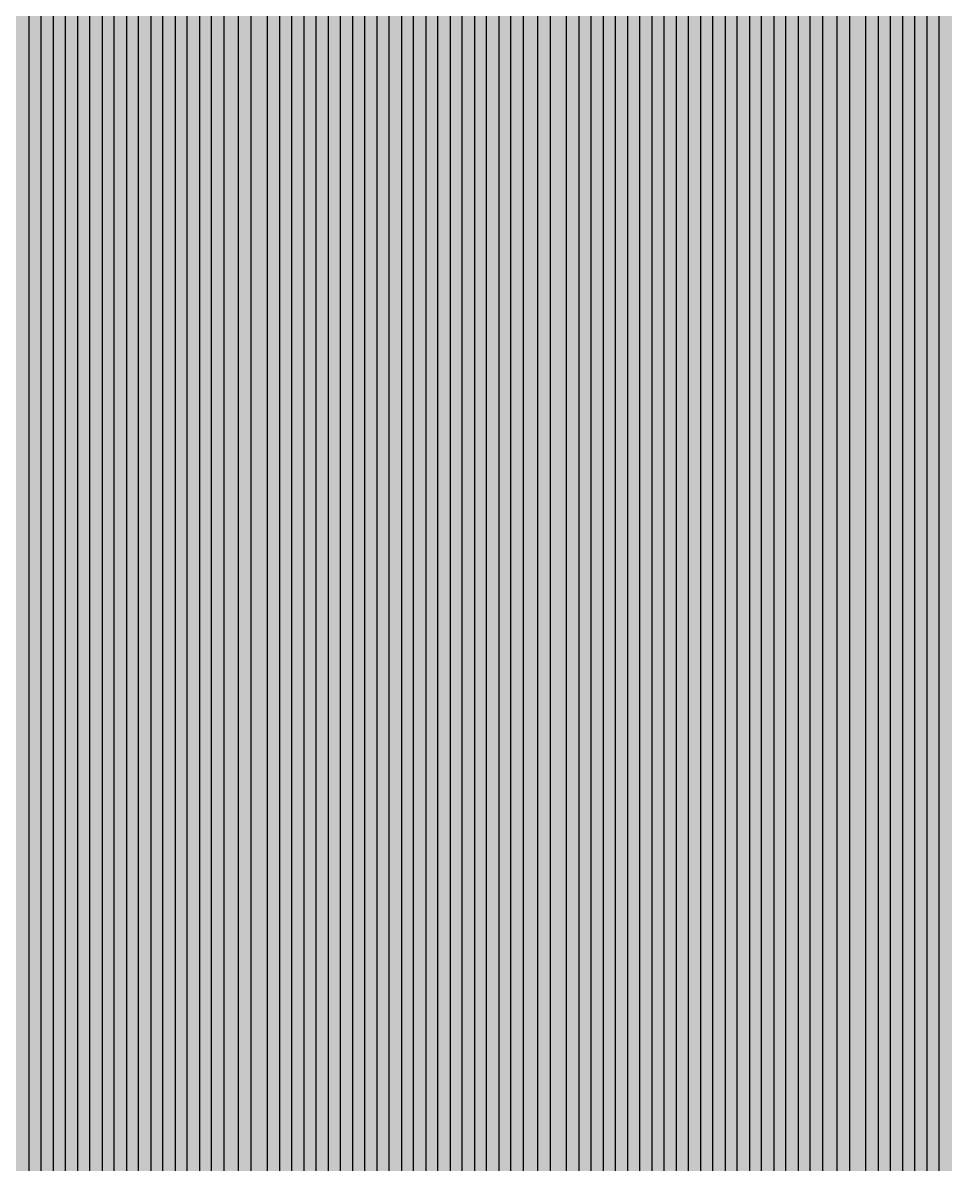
# Model space of a CAD drawing. Header units: metres. Extents: x -7220 to 10980, y -29667 to 1833.
# Drawn here: x 2414.5 to 2679.5, y -15228.3 to -14900.2 of the extents above; entities that cross this region are included whole.
import ezdxf

# ---------------------------------------------------------------- set-up
doc = ezdxf.new("R2010")
doc.units = ezdxf.units.M
doc.layers.add('Metal1', color=4, linetype='CONTINUOUS')
doc.layers.add('Polyimide', color=7, linetype='CONTINUOUS')

msp = doc.modelspace()

# ---------------------------------------------------------------- hatches: boundary and pattern name
at = {"layer": 'Polyimide'}
msp.add_hatch(color=7, dxfattribs=at).paths.add_polyline_path([(4099.45, -13861.55), (4142.64, -14152.77), (4214.18, -14438.35), (4313.36, -14715.55), (4439.24, -14981.69), (4590.59, -15234.21), (4765.97, -15470.68), (4963.68, -15688.82), (5181.82, -15886.53), (5418.29, -16061.91), (5670.81, -16213.26), (5936.95, -16339.14), (6214.15, -16438.32), (6499.73, -16509.85), (6790.95, -16553.05), (7085, -16567.5), (9980.38, -16567.5), (10058.79, -16571.35), (10136.45, -16582.87), (10212.6, -16601.95), (10286.52, -16628.4), (10357.49, -16661.96), (10424.83, -16702.32), (10487.89, -16749.09), (10546.06, -16801.81), (10598.78, -16859.98), (10645.55, -16923.04), (10685.91, -16990.38), (10719.48, -17061.35), (10745.93, -17135.27), (10765, -17211.43), (10776.52, -17289.08), (10780.38, -17367.5), (10780.38, -21957.3), (10741.61, -22012.91), (10705.97, -22070.59), (10673.58, -22130.14), (10644.53, -22191.39), (10618.92, -22254.16), (10596.82, -22318.25), (10578.3, -22383.46), (10563.41, -22449.6), (10552.21, -22516.46), (10544.72, -22583.84), (10540.97, -22651.53), (10540.97, -22719.32), (10544.72, -22787.01), (10552.21, -22854.38), (10563.41, -22921.24), (10578.3, -22987.38), (10596.82, -23052.6), (10618.92, -23116.68), (10644.53, -23179.45), (10673.58, -23240.71), (10705.97, -23300.26), (10741.61, -23357.93), (10780.38, -23413.54), (10780.38, -28667.5), (10776.52, -28745.91), (10765, -28823.57), (10745.93, -28899.73), (10719.48, -28973.65), (10685.91, -29044.62), (10645.55, -29111.96), (10598.78, -29175.01), (10546.06, -29233.19), (10487.89, -29285.91), (10424.83, -29332.68), (10357.49, -29373.04), (10286.52, -29406.6), (10212.6, -29433.05), (10136.45, -29452.13), (10058.79, -29463.65), (9980.38, -29467.5), (-6219.63, -29467.5), (-6298.04, -29463.65), (-6375.7, -29452.13), (-6451.85, -29433.05), (-6525.77, -29406.6), (-6596.74, -29373.04), (-6664.08, -29332.68), (-6727.14, -29285.91), (-6785.31, -29233.19), (-6838.03, -29175.01), (-6884.8, -29111.96), (-6925.16, -29044.62), (-6958.73, -28973.65), (-6985.18, -28899.73), (-7004.25, -28823.57), (-7015.77, -28745.91), (-7019.63, -28667.5), (-7019.63, -23426.32), (-6979.36, -23370.07), (-6942.33, -23311.63), (-6908.66, -23251.2), (-6878.45, -23188.96), (-6851.81, -23125.12), (-6828.81, -23059.88), (-6809.53, -22993.44), (-6794.04, -22926.02), (-6782.37, -22857.83), (-6774.57, -22789.09), (-6770.67, -22720.02), (-6770.67, -22650.84), (-6774.57, -22581.77), (-6782.37, -22513.03), (-6794.04, -22444.84), (-6809.53, -22377.42), (-6828.81, -22310.98), (-6851.81, -22245.74), (-6878.45, -22181.89), (-6908.66, -22119.66), (-6942.33, -22059.22), (-6979.36, -22000.79), (-7019.63, -21944.54), (-7019.63, -17367.5), (-7015.77, -17289.08), (-7004.25, -17211.43), (-6985.18, -17135.27), (-6958.73, -17061.35), (-6925.16, -16990.38), (-6884.8, -16923.04), (-6838.03, -16859.98), (-6785.31, -16801.81), (-6727.14, -16749.09), (-6664.08, -16702.32), (-6596.74, -16661.96), (-6525.77, -16628.4), (-6451.85, -16601.95), (-6375.7, -16582.87), (-6298.04, -16571.35), (-6219.63, -16567.5), (-3314, -16567.5), (-3019.95, -16553.05), (-2728.73, -16509.85), (-2443.15, -16438.32), (-2165.95, -16339.14), (-1899.81, -16213.26), (-1647.29, -16061.91), (-1410.82, -15886.53), (-1192.68, -15688.82), (-994.97, -15470.68), (-819.59, -15234.21), (-668.24, -14981.69), (-542.36, -14715.55), (-443.18, -14438.35), (-371.64, -14152.77), (-328.45, -13861.55), (-314, -13567.5), (-314, -13373.48), (-317.45, -13328.11), (-327.72, -13283.78), (-344.58, -13241.52), (-367.63, -13202.3), (-396.35, -13167.01), (-430.08, -13136.47), (-468.03, -13111.38), (-509.35, -13092.32), (-509.35, -13092.32), (-578.18, -13061.27), (-642.2, -13021.24), (-700.26, -12972.96), (-751.3, -12917.31), (-794.39, -12855.3), (-828.74, -12788.06), (-853.73, -12716.8), (-868.91, -12642.84), (-874, -12567.5), (-868.91, -12492.16), (-853.73, -12418.19), (-828.74, -12346.94), (-794.39, -12279.7), (-751.3, -12217.69), (-700.26, -12162.04), (-642.2, -12113.76), (-578.18, -12073.73), (-509.35, -12042.68), (-509.35, -12042.68), (-468.03, -12023.62), (-430.08, -11998.53), (-396.35, -11967.99), (-367.63, -11932.7), (-344.58, -11893.47), (-327.72, -11851.21), (-317.45, -11806.89), (-314, -11761.52), (-314, -11074.31), (-317.45, -11028.94), (-327.72, -10984.62), (-344.58, -10942.36), (-367.63, -10903.13), (-396.35, -10867.84), (-430.08, -10837.3), (-468.03, -10812.21), (-509.35, -10793.16), (-509.35, -10793.16), (-578.18, -10762.1), (-642.2, -10722.07), (-700.26, -10673.8), (-751.3, -10618.15), (-794.39, -10556.13), (-828.74, -10488.89), (-853.73, -10417.64), (-868.91, -10343.67), (-874, -10268.33), (-868.91, -10192.99), (-853.73, -10119.03), (-828.74, -10047.77), (-794.39, -9980.53), (-751.3, -9918.52), (-700.26, -9862.87), (-642.2, -9814.59), (-578.18, -9774.56), (-509.35, -9743.51), (-509.35, -9743.51), (-468.03, -9724.45), (-430.08, -9699.36), (-396.35, -9668.82), (-367.63, -9633.53), (-344.58, -9594.31), (-327.72, -9552.05), (-317.45, -9507.72), (-314, -9462.35), (-314, -8775.14), (-317.45, -8729.78), (-327.72, -8685.45), (-344.58, -8643.19), (-367.63, -8603.96), (-396.35, -8568.68), (-430.08, -8538.14), (-468.03, -8513.05), (-509.35, -8493.99), (-509.35, -8493.99), (-578.18, -8462.94), (-642.2, -8422.91), (-700.26, -8374.63), (-751.3, -8318.98), (-794.39, -8256.97), (-828.74, -8189.73), (-853.73, -8118.47), (-868.91, -8044.5), (-874, -7969.17), (-868.91, -7893.83), (-853.73, -7819.86), (-828.74, -7748.61), (-794.39, -7681.36), (-751.3, -7619.35), (-700.26, -7563.7), (-642.2, -7515.42), (-578.18, -7475.4), (-509.35, -7444.34), (-509.35, -7444.34), (-468.03, -7425.28), (-430.08, -7400.2), (-396.35, -7369.66), (-367.63, -7334.37), (-344.58, -7295.14), (-327.72, -7252.88), (-317.45, -7208.56), (-314, -7163.19), (-314, -6475.98), (-317.45, -6430.61), (-327.72, -6386.29), (-344.58, -6344.02), (-367.63, -6304.8), (-396.35, -6269.51), (-430.08, -6238.97), (-468.03, -6213.88), (-509.35, -6194.82), (-509.35, -6194.82), (-578.18, -6163.77), (-642.2, -6123.74), (-700.26, -6075.46), (-751.3, -6019.81), (-794.39, -5957.8), (-828.74, -5890.56), (-853.73, -5819.31), (-868.91, -5745.34), (-874, -5670), (-868.91, -5594.66), (-853.73, -5520.69), (-828.74, -5449.44), (-794.39, -5382.2), (-751.3, -5320.19), (-700.26, -5264.54), (-642.2, -5216.26), (-578.18, -5176.23), (-509.35, -5145.18), (-509.35, -5145.18), (-468.03, -5126.12), (-430.08, -5101.03), (-396.35, -5070.49), (-367.63, -5035.2), (-344.58, -4995.98), (-327.72, -4953.71), (-317.45, -4909.39), (-314, -4864.02), (-314, 380), (-314, 1532.5), (-269, 1532.5), (-268.78, 1525.63), (-268.1, 1518.79), (-266.98, 1512.02), (-265.42, 1505.32), (-263.43, 1498.75), (-261.01, 1492.32), (-258.17, 1486.06), (-254.93, 1480), (-251.3, 1474.17), (-247.3, 1468.58), (-242.94, 1463.27), (-238.25, 1458.25), (-233.23, 1453.56), (-227.92, 1449.2), (-222.33, 1445.2), (-216.5, 1441.57), (-210.44, 1438.33), (-204.18, 1435.49), (-197.75, 1433.07), (-191.18, 1431.08), (-184.48, 1429.52), (-177.71, 1428.4), (-170.87, 1427.72), (-164, 1427.5), (-157.13, 1427.72), (-150.29, 1428.4), (-143.52, 1429.52), (-136.82, 1431.08), (-130.25, 1433.07), (-123.82, 1435.49), (-117.56, 1438.33), (-111.5, 1441.57), (-105.67, 1445.2), (-100.08, 1449.2), (-94.77, 1453.56), (-89.75, 1458.25), (-85.06, 1463.27), (-80.7, 1468.58), (-76.7, 1474.17), (-73.07, 1480), (-69.83, 1486.06), (-66.99, 1492.32), (-64.57, 1498.75), (-62.58, 1505.32), (-61.02, 1512.02), (-59.9, 1518.79), (-59.22, 1525.63), (-59, 1532.5), (1786, 1532.5), (3835, 1532.5), (3835.21, 1539.04), (3835.86, 1545.55), (3836.92, 1552.01), (3838.41, 1558.38), (3840.31, 1564.64), (3842.61, 1570.77), (3845.31, 1576.73), (3848.4, 1582.5), (3851.85, 1588.06), (3855.66, 1593.38), (3859.82, 1598.43), (3864.29, 1603.21), (3869.07, 1607.68), (3874.12, 1611.84), (3879.44, 1615.65), (3885, 1619.1), (3890.77, 1622.19), (3896.73, 1624.89), (3902.86, 1627.19), (3909.12, 1629.09), (3915.49, 1630.58), (3921.95, 1631.64), (3928.46, 1632.29), (3935, 1632.5), (3941.54, 1632.29), (3948.05, 1631.64), (3954.51, 1630.58), (3960.88, 1629.09), (3967.14, 1627.19), (3973.27, 1624.89), (3979.23, 1622.19), (3985, 1619.1), (3990.56, 1615.65), (3995.88, 1611.84), (4000.93, 1607.68), (4005.71, 1603.21), (4010.18, 1598.43), (4014.34, 1593.38), (4018.15, 1588.06), (4021.6, 1582.5), (4024.69, 1576.73), (4027.39, 1570.77), (4029.69, 1564.64), (4031.59, 1558.38), (4033.08, 1552.01), (4034.14, 1545.55), (4034.79, 1539.04), (4035, 1532.5), (4085, 1532.5), (4085, 380), (4085, 330), (4085, -4864.02), (4088.45, -4909.39), (4098.72, -4953.71), (4115.58, -4995.98), (4138.63, -5035.2), (4167.35, -5070.49), (4201.08, -5101.03), (4239.03, -5126.12), (4280.35, -5145.18), (4280.35, -5145.18), (4349.18, -5176.23), (4413.2, -5216.26), (4471.26, -5264.54), (4522.3, -5320.19), (4565.39, -5382.2), (4599.74, -5449.44), (4624.73, -5520.69), (4639.91, -5594.66), (4645, -5670), (4639.91, -5745.34), (4624.73, -5819.31), (4599.74, -5890.56), (4565.39, -5957.8), (4522.3, -6019.81), (4471.26, -6075.46), (4413.2, -6123.74), (4349.18, -6163.77), (4280.35, -6194.82), (4239.03, -6213.88), (4201.08, -6238.97), (4167.35, -6269.51), (4138.63, -6304.8), (4115.58, -6344.02), (4098.72, -6386.29), (4088.45, -6430.61), (4085, -6475.98), (4085, -13567.5), (4099.45, -13861.55)])

# ---------------------------------------------------------------- linework, layer by layer
at = {"layer": 'Metal1'}
for points in [[(2416.25, -14889.99), (2416.25, -14912.85), (2416.25, -14935.71), (2416.25, -14958.56), (2416.25, -14981.42), (2416.25, -15004.28), (2416.25, -15027.13), (2416.25, -15049.99), (2416.25, -15072.85), (2416.25, -15095.7), (2416.25, -15118.56), (2416.25, -15141.42), (2416.25, -15164.27), (2416.25, -15187.13), (2416.25, -15209.99), (2416.25, -15232.85)], [(2419.75, -15232.85), (2419.75, -15209.99), (2419.75, -15187.13), (2419.75, -15164.27), (2419.75, -15141.42), (2419.75, -15118.56), (2419.75, -15095.7), (2419.75, -15072.85), (2419.75, -15049.99), (2419.75, -15027.13), (2419.75, -15004.28), (2419.75, -14981.42), (2419.75, -14958.56), (2419.75, -14935.71), (2419.75, -14912.85), (2419.75, -14889.99)], [(2423.25, -14889.99), (2423.25, -14912.85), (2423.25, -14935.71), (2423.25, -14958.56), (2423.25, -14981.42), (2423.25, -15004.28), (2423.25, -15027.13), (2423.25, -15049.99), (2423.25, -15072.85), (2423.25, -15095.7), (2423.25, -15118.56), (2423.25, -15141.42), (2423.25, -15164.27), (2423.25, -15187.13), (2423.25, -15209.99), (2423.25, -15232.85)], [(2426.75, -15232.85), (2426.75, -15209.99), (2426.75, -15187.13), (2426.75, -15164.27), (2426.75, -15141.42), (2426.75, -15118.56), (2426.75, -15095.7), (2426.75, -15072.85), (2426.75, -15049.99), (2426.75, -15027.13), (2426.75, -15004.28), (2426.75, -14981.42), (2426.75, -14958.56), (2426.75, -14935.71), (2426.75, -14912.85), (2426.75, -14889.99)], [(2430.25, -14889.99), (2430.25, -14912.85), (2430.25, -14935.71), (2430.25, -14958.56), (2430.25, -14981.42), (2430.25, -15004.28), (2430.25, -15027.13), (2430.25, -15049.99), (2430.25, -15072.85), (2430.25, -15095.7), (2430.25, -15118.56), (2430.25, -15141.42), (2430.25, -15164.27), (2430.25, -15187.13), (2430.25, -15209.99), (2430.25, -15232.85)], [(2433.75, -15232.85), (2433.75, -15209.99), (2433.75, -15187.13), (2433.75, -15164.27), (2433.75, -15141.42), (2433.75, -15118.56), (2433.75, -15095.7), (2433.75, -15072.85), (2433.75, -15049.99), (2433.75, -15027.13), (2433.75, -15004.28), (2433.75, -14981.42), (2433.75, -14958.56), (2433.75, -14935.71), (2433.75, -14912.85), (2433.75, -14889.99)], [(2437.25, -14889.99), (2437.25, -14912.85), (2437.25, -14935.71), (2437.25, -14958.56), (2437.25, -14981.42), (2437.25, -15004.28), (2437.25, -15027.13), (2437.25, -15049.99), (2437.25, -15072.85), (2437.25, -15095.7), (2437.25, -15118.56), (2437.25, -15141.42), (2437.25, -15164.27), (2437.25, -15187.13), (2437.25, -15209.99), (2437.25, -15232.85)], [(2440.75, -15232.85), (2440.75, -15209.99), (2440.75, -15187.13), (2440.75, -15164.27), (2440.75, -15141.42), (2440.75, -15118.56), (2440.75, -15095.7), (2440.75, -15072.85), (2440.75, -15049.99), (2440.75, -15027.13), (2440.75, -15004.28), (2440.75, -14981.42), (2440.75, -14958.56), (2440.75, -14935.71), (2440.75, -14912.85), (2440.75, -14889.99)], [(2444.25, -14889.99), (2444.25, -14912.85), (2444.25, -14935.71), (2444.25, -14958.56), (2444.25, -14981.42), (2444.25, -15004.28), (2444.25, -15027.13), (2444.25, -15049.99), (2444.25, -15072.85), (2444.25, -15095.7), (2444.25, -15118.56), (2444.25, -15141.42), (2444.25, -15164.27), (2444.25, -15187.13), (2444.25, -15209.99), (2444.25, -15232.85)], [(2447.75, -15232.85), (2447.75, -15209.99), (2447.75, -15187.13), (2447.75, -15164.27), (2447.75, -15141.42), (2447.75, -15118.56), (2447.75, -15095.7), (2447.75, -15072.85), (2447.75, -15049.99), (2447.75, -15027.13), (2447.75, -15004.28), (2447.75, -14981.42), (2447.75, -14958.56), (2447.75, -14935.71), (2447.75, -14912.85), (2447.75, -14889.99)], [(2451.25, -14889.99), (2451.25, -14912.85), (2451.25, -14935.71), (2451.25, -14958.56), (2451.25, -14981.42), (2451.25, -15004.28), (2451.25, -15027.13), (2451.25, -15049.99), (2451.25, -15072.85), (2451.25, -15095.7), (2451.25, -15118.56), (2451.25, -15141.42), (2451.25, -15164.27), (2451.25, -15187.13), (2451.25, -15209.99), (2451.25, -15232.85)], [(2454.75, -15232.85), (2454.75, -15209.99), (2454.75, -15187.13), (2454.75, -15164.27), (2454.75, -15141.42), (2454.75, -15118.56), (2454.75, -15095.7), (2454.75, -15072.85), (2454.75, -15049.99), (2454.75, -15027.13), (2454.75, -15004.28), (2454.75, -14981.42), (2454.75, -14958.56), (2454.75, -14935.71), (2454.75, -14912.85), (2454.75, -14889.99)], [(2458.25, -14889.99), (2458.25, -14912.85), (2458.25, -14935.71), (2458.25, -14958.56), (2458.25, -14981.42), (2458.25, -15004.28), (2458.25, -15027.13), (2458.25, -15049.99), (2458.25, -15072.85), (2458.25, -15095.7), (2458.25, -15118.56), (2458.25, -15141.42), (2458.25, -15164.27), (2458.25, -15187.13), (2458.25, -15209.99), (2458.25, -15232.85)], [(2461.75, -15232.85), (2461.75, -15209.99), (2461.75, -15187.13), (2461.75, -15164.27), (2461.75, -15141.42), (2461.75, -15118.56), (2461.75, -15095.7), (2461.75, -15072.85), (2461.75, -15049.99), (2461.75, -15027.13), (2461.75, -15004.28), (2461.75, -14981.42), (2461.75, -14958.56), (2461.75, -14935.71), (2461.75, -14912.85), (2461.75, -14889.99)], [(2465.25, -14889.99), (2465.25, -14912.85), (2465.25, -14935.71), (2465.25, -14958.56), (2465.25, -14981.42), (2465.25, -15004.28), (2465.25, -15027.13), (2465.25, -15049.99), (2465.25, -15072.85), (2465.25, -15095.7), (2465.25, -15118.56), (2465.25, -15141.42), (2465.25, -15164.27), (2465.25, -15187.13), (2465.25, -15209.99), (2465.25, -15232.85)], [(2468.75, -15232.85), (2468.75, -15209.99), (2468.75, -15187.13), (2468.75, -15164.27), (2468.75, -15141.42), (2468.75, -15118.56), (2468.75, -15095.7), (2468.75, -15072.85), (2468.75, -15049.99), (2468.75, -15027.13), (2468.75, -15004.28), (2468.75, -14981.42), (2468.75, -14958.56), (2468.75, -14935.71), (2468.75, -14912.85), (2468.75, -14889.99)], [(2472.25, -14889.99), (2472.25, -14912.85), (2472.25, -14935.71), (2472.25, -14958.56), (2472.25, -14981.42), (2472.25, -15004.28), (2472.25, -15027.13), (2472.25, -15049.99), (2472.25, -15072.85), (2472.25, -15095.7), (2472.25, -15118.56), (2472.25, -15141.42), (2472.25, -15164.27), (2472.25, -15187.13), (2472.25, -15209.99), (2472.25, -15232.85)], [(2476.5, -15232.85), (2476.5, -15209.99), (2476.5, -15187.13), (2476.5, -15164.27), (2476.5, -15141.42), (2476.5, -15118.56), (2476.5, -15095.7), (2476.5, -15072.85), (2476.5, -15049.99), (2476.5, -15027.13), (2476.5, -15004.28), (2476.5, -14981.42), (2476.5, -14958.56), (2476.5, -14935.71), (2476.5, -14912.85), (2476.5, -14889.99)], [(2480, -14889.99), (2480, -14912.85), (2480, -14935.71), (2480, -14958.56), (2480, -14981.42), (2480, -15004.28), (2480, -15027.13), (2480, -15049.99), (2480, -15072.85), (2480, -15095.7), (2480, -15118.56), (2480, -15141.42), (2480, -15164.27), (2480, -15187.13), (2480, -15209.99), (2480, -15232.85)], [(2484.75, -15232.85), (2484.75, -15209.99), (2484.75, -15187.13), (2484.75, -15164.27), (2484.75, -15141.42), (2484.75, -15118.56), (2484.75, -15095.7), (2484.75, -15072.85), (2484.75, -15049.99), (2484.75, -15027.13), (2484.75, -15004.28), (2484.75, -14981.42), (2484.75, -14958.56), (2484.75, -14935.71), (2484.75, -14912.85), (2484.75, -14889.99)], [(2488.25, -14889.99), (2488.25, -14912.85), (2488.25, -14935.71), (2488.25, -14958.56), (2488.25, -14981.42), (2488.25, -15004.28), (2488.25, -15027.13), (2488.25, -15049.99), (2488.25, -15072.85), (2488.25, -15095.7), (2488.25, -15118.56), (2488.25, -15141.42), (2488.25, -15164.27), (2488.25, -15187.13), (2488.25, -15209.99), (2488.25, -15232.85)], [(2491.75, -15232.85), (2491.75, -15209.99), (2491.75, -15187.13), (2491.75, -15164.27), (2491.75, -15141.42), (2491.75, -15118.56), (2491.75, -15095.7), (2491.75, -15072.85), (2491.75, -15049.99), (2491.75, -15027.13), (2491.75, -15004.28), (2491.75, -14981.42), (2491.75, -14958.56), (2491.75, -14935.71), (2491.75, -14912.85), (2491.75, -14889.99)], [(2495.25, -14889.99), (2495.25, -14912.85), (2495.25, -14935.71), (2495.25, -14958.56), (2495.25, -14981.42), (2495.25, -15004.28), (2495.25, -15027.13), (2495.25, -15049.99), (2495.25, -15072.85), (2495.25, -15095.7), (2495.25, -15118.56), (2495.25, -15141.42), (2495.25, -15164.27), (2495.25, -15187.13), (2495.25, -15209.99), (2495.25, -15232.85)], [(2498.75, -15232.85), (2498.75, -15209.99), (2498.75, -15187.13), (2498.75, -15164.27), (2498.75, -15141.42), (2498.75, -15118.56), (2498.75, -15095.7), (2498.75, -15072.85), (2498.75, -15049.99), (2498.75, -15027.13), (2498.75, -15004.28), (2498.75, -14981.42), (2498.75, -14958.56), (2498.75, -14935.71), (2498.75, -14912.85), (2498.75, -14889.99)], [(2502.25, -14889.99), (2502.25, -14912.85), (2502.25, -14935.71), (2502.25, -14958.56), (2502.25, -14981.42), (2502.25, -15004.28), (2502.25, -15027.13), (2502.25, -15049.99), (2502.25, -15072.85), (2502.25, -15095.7), (2502.25, -15118.56), (2502.25, -15141.42), (2502.25, -15164.27), (2502.25, -15187.13), (2502.25, -15209.99), (2502.25, -15232.85)], [(2505.75, -15232.85), (2505.75, -15209.99), (2505.75, -15187.13), (2505.75, -15164.27), (2505.75, -15141.42), (2505.75, -15118.56), (2505.75, -15095.7), (2505.75, -15072.85), (2505.75, -15049.99), (2505.75, -15027.13), (2505.75, -15004.28), (2505.75, -14981.42), (2505.75, -14958.56), (2505.75, -14935.71), (2505.75, -14912.85), (2505.75, -14889.99)], [(2509.25, -14889.99), (2509.25, -14912.85), (2509.25, -14935.71), (2509.25, -14958.56), (2509.25, -14981.42), (2509.25, -15004.28), (2509.25, -15027.13), (2509.25, -15049.99), (2509.25, -15072.85), (2509.25, -15095.7), (2509.25, -15118.56), (2509.25, -15141.42), (2509.25, -15164.27), (2509.25, -15187.13), (2509.25, -15209.99), (2509.25, -15232.85)], [(2512.75, -15232.85), (2512.75, -15209.99), (2512.75, -15187.13), (2512.75, -15164.27), (2512.75, -15141.42), (2512.75, -15118.56), (2512.75, -15095.7), (2512.75, -15072.85), (2512.75, -15049.99), (2512.75, -15027.13), (2512.75, -15004.28), (2512.75, -14981.42), (2512.75, -14958.56), (2512.75, -14935.71), (2512.75, -14912.85), (2512.75, -14889.99)], [(2516.25, -14889.99), (2516.25, -14912.85), (2516.25, -14935.71), (2516.25, -14958.56), (2516.25, -14981.42), (2516.25, -15004.28), (2516.25, -15027.13), (2516.25, -15049.99), (2516.25, -15072.85), (2516.25, -15095.7), (2516.25, -15118.56), (2516.25, -15141.42), (2516.25, -15164.27), (2516.25, -15187.13), (2516.25, -15209.99), (2516.25, -15232.85)], [(2519.75, -15232.85), (2519.75, -15209.99), (2519.75, -15187.13), (2519.75, -15164.27), (2519.75, -15141.42), (2519.75, -15118.56), (2519.75, -15095.7), (2519.75, -15072.85), (2519.75, -15049.99), (2519.75, -15027.13), (2519.75, -15004.28), (2519.75, -14981.42), (2519.75, -14958.56), (2519.75, -14935.71), (2519.75, -14912.85), (2519.75, -14889.99)], [(2523.25, -14889.99), (2523.25, -14912.85), (2523.25, -14935.71), (2523.25, -14958.56), (2523.25, -14981.42), (2523.25, -15004.28), (2523.25, -15027.13), (2523.25, -15049.99), (2523.25, -15072.85), (2523.25, -15095.7), (2523.25, -15118.56), (2523.25, -15141.42), (2523.25, -15164.27), (2523.25, -15187.13), (2523.25, -15209.99), (2523.25, -15232.85)], [(2526.75, -15232.85), (2526.75, -15209.99), (2526.75, -15187.13), (2526.75, -15164.27), (2526.75, -15141.42), (2526.75, -15118.56), (2526.75, -15095.7), (2526.75, -15072.85), (2526.75, -15049.99), (2526.75, -15027.13), (2526.75, -15004.28), (2526.75, -14981.42), (2526.75, -14958.56), (2526.75, -14935.71), (2526.75, -14912.85), (2526.75, -14889.99)], [(2530.25, -14889.99), (2530.25, -14912.85), (2530.25, -14935.71), (2530.25, -14958.56), (2530.25, -14981.42), (2530.25, -15004.28), (2530.25, -15027.13), (2530.25, -15049.99), (2530.25, -15072.85), (2530.25, -15095.7), (2530.25, -15118.56), (2530.25, -15141.42), (2530.25, -15164.27), (2530.25, -15187.13), (2530.25, -15209.99), (2530.25, -15232.85)], [(2533.75, -15232.85), (2533.75, -15209.99), (2533.75, -15187.13), (2533.75, -15164.27), (2533.75, -15141.42), (2533.75, -15118.56), (2533.75, -15095.7), (2533.75, -15072.85), (2533.75, -15049.99), (2533.75, -15027.13), (2533.75, -15004.28), (2533.75, -14981.42), (2533.75, -14958.56), (2533.75, -14935.71), (2533.75, -14912.85), (2533.75, -14889.99)], [(2537.25, -14889.99), (2537.25, -14912.85), (2537.25, -14935.71), (2537.25, -14958.56), (2537.25, -14981.42), (2537.25, -15004.28), (2537.25, -15027.13), (2537.25, -15049.99), (2537.25, -15072.85), (2537.25, -15095.7), (2537.25, -15118.56), (2537.25, -15141.42), (2537.25, -15164.27), (2537.25, -15187.13), (2537.25, -15209.99), (2537.25, -15232.85)], [(2540.75, -15232.85), (2540.75, -15209.99), (2540.75, -15187.13), (2540.75, -15164.27), (2540.75, -15141.42), (2540.75, -15118.56), (2540.75, -15095.7), (2540.75, -15072.85), (2540.75, -15049.99), (2540.75, -15027.13), (2540.75, -15004.28), (2540.75, -14981.42), (2540.75, -14958.56), (2540.75, -14935.71), (2540.75, -14912.85), (2540.75, -14889.99)], [(2544.25, -14889.99), (2544.25, -14912.85), (2544.25, -14935.71), (2544.25, -14958.56), (2544.25, -14981.42), (2544.25, -15004.28), (2544.25, -15027.13), (2544.25, -15049.99), (2544.25, -15072.85), (2544.25, -15095.7), (2544.25, -15118.56), (2544.25, -15141.42), (2544.25, -15164.27), (2544.25, -15187.13), (2544.25, -15209.99), (2544.25, -15232.85)], [(2547.75, -15232.85), (2547.75, -15209.99), (2547.75, -15187.13), (2547.75, -15164.27), (2547.75, -15141.42), (2547.75, -15118.56), (2547.75, -15095.7), (2547.75, -15072.85), (2547.75, -15049.99), (2547.75, -15027.13), (2547.75, -15004.28), (2547.75, -14981.42), (2547.75, -14958.56), (2547.75, -14935.71), (2547.75, -14912.85), (2547.75, -14889.99)], [(2551.25, -14889.99), (2551.25, -14912.85), (2551.25, -14935.71), (2551.25, -14958.56), (2551.25, -14981.42), (2551.25, -15004.28), (2551.25, -15027.13), (2551.25, -15049.99), (2551.25, -15072.85), (2551.25, -15095.7), (2551.25, -15118.56), (2551.25, -15141.42), (2551.25, -15164.27), (2551.25, -15187.13), (2551.25, -15209.99), (2551.25, -15232.85)], [(2554.75, -15232.85), (2554.75, -15209.99), (2554.75, -15187.13), (2554.75, -15164.27), (2554.75, -15141.42), (2554.75, -15118.56), (2554.75, -15095.7), (2554.75, -15072.85), (2554.75, -15049.99), (2554.75, -15027.13), (2554.75, -15004.28), (2554.75, -14981.42), (2554.75, -14958.56), (2554.75, -14935.71), (2554.75, -14912.85), (2554.75, -14889.99)], [(2558.25, -14889.99), (2558.25, -14912.85), (2558.25, -14935.71), (2558.25, -14958.56), (2558.25, -14981.42), (2558.25, -15004.28), (2558.25, -15027.13), (2558.25, -15049.99), (2558.25, -15072.85), (2558.25, -15095.7), (2558.25, -15118.56), (2558.25, -15141.42), (2558.25, -15164.27), (2558.25, -15187.13), (2558.25, -15209.99), (2558.25, -15232.85)], [(2562.5, -15232.85), (2562.5, -15209.99), (2562.5, -15187.13), (2562.5, -15164.27), (2562.5, -15141.42), (2562.5, -15118.56), (2562.5, -15095.7), (2562.5, -15072.85), (2562.5, -15049.99), (2562.5, -15027.13), (2562.5, -15004.28), (2562.5, -14981.42), (2562.5, -14958.56), (2562.5, -14935.71), (2562.5, -14912.85), (2562.5, -14889.99)], [(2566, -14889.99), (2566, -14912.85), (2566, -14935.71), (2566, -14958.56), (2566, -14981.42), (2566, -15004.28), (2566, -15027.13), (2566, -15049.99), (2566, -15072.85), (2566, -15095.7), (2566, -15118.56), (2566, -15141.42), (2566, -15164.27), (2566, -15187.13), (2566, -15209.99), (2566, -15232.85)], [(2570.75, -15232.85), (2570.75, -15209.99), (2570.75, -15187.13), (2570.75, -15164.27), (2570.75, -15141.42), (2570.75, -15118.56), (2570.75, -15095.7), (2570.75, -15072.85), (2570.75, -15049.99), (2570.75, -15027.13), (2570.75, -15004.28), (2570.75, -14981.42), (2570.75, -14958.56), (2570.75, -14935.71), (2570.75, -14912.85), (2570.75, -14889.99)], [(2574.25, -14889.99), (2574.25, -14912.85), (2574.25, -14935.71), (2574.25, -14958.56), (2574.25, -14981.42), (2574.25, -15004.28), (2574.25, -15027.13), (2574.25, -15049.99), (2574.25, -15072.85), (2574.25, -15095.7), (2574.25, -15118.56), (2574.25, -15141.42), (2574.25, -15164.27), (2574.25, -15187.13), (2574.25, -15209.99), (2574.25, -15232.85)], [(2577.75, -15232.85), (2577.75, -15209.99), (2577.75, -15187.13), (2577.75, -15164.27), (2577.75, -15141.42), (2577.75, -15118.56), (2577.75, -15095.7), (2577.75, -15072.85), (2577.75, -15049.99), (2577.75, -15027.13), (2577.75, -15004.28), (2577.75, -14981.42), (2577.75, -14958.56), (2577.75, -14935.71), (2577.75, -14912.85), (2577.75, -14889.99)], [(2581.25, -14889.99), (2581.25, -14912.85), (2581.25, -14935.71), (2581.25, -14958.56), (2581.25, -14981.42), (2581.25, -15004.28), (2581.25, -15027.13), (2581.25, -15049.99), (2581.25, -15072.85), (2581.25, -15095.7), (2581.25, -15118.56), (2581.25, -15141.42), (2581.25, -15164.27), (2581.25, -15187.13), (2581.25, -15209.99), (2581.25, -15232.85)], [(2584.75, -15232.85), (2584.75, -15209.99), (2584.75, -15187.13), (2584.75, -15164.27), (2584.75, -15141.42), (2584.75, -15118.56), (2584.75, -15095.7), (2584.75, -15072.85), (2584.75, -15049.99), (2584.75, -15027.13), (2584.75, -15004.28), (2584.75, -14981.42), (2584.75, -14958.56), (2584.75, -14935.71), (2584.75, -14912.85), (2584.75, -14889.99)], [(2588.25, -14889.99), (2588.25, -14912.85), (2588.25, -14935.71), (2588.25, -14958.56), (2588.25, -14981.42), (2588.25, -15004.28), (2588.25, -15027.13), (2588.25, -15049.99), (2588.25, -15072.85), (2588.25, -15095.7), (2588.25, -15118.56), (2588.25, -15141.42), (2588.25, -15164.27), (2588.25, -15187.13), (2588.25, -15209.99), (2588.25, -15232.85)], [(2591.75, -15232.85), (2591.75, -15209.99), (2591.75, -15187.13), (2591.75, -15164.27), (2591.75, -15141.42), (2591.75, -15118.56), (2591.75, -15095.7), (2591.75, -15072.85), (2591.75, -15049.99), (2591.75, -15027.13), (2591.75, -15004.28), (2591.75, -14981.42), (2591.75, -14958.56), (2591.75, -14935.71), (2591.75, -14912.85), (2591.75, -14889.99)], [(2595.25, -14889.99), (2595.25, -14912.85), (2595.25, -14935.71), (2595.25, -14958.56), (2595.25, -14981.42), (2595.25, -15004.28), (2595.25, -15027.13), (2595.25, -15049.99), (2595.25, -15072.85), (2595.25, -15095.7), (2595.25, -15118.56), (2595.25, -15141.42), (2595.25, -15164.27), (2595.25, -15187.13), (2595.25, -15209.99), (2595.25, -15232.85)], [(2598.75, -15232.85), (2598.75, -15209.99), (2598.75, -15187.13), (2598.75, -15164.27), (2598.75, -15141.42), (2598.75, -15118.56), (2598.75, -15095.7), (2598.75, -15072.85), (2598.75, -15049.99), (2598.75, -15027.13), (2598.75, -15004.28), (2598.75, -14981.42), (2598.75, -14958.56), (2598.75, -14935.71), (2598.75, -14912.85), (2598.75, -14889.99)], [(2602.25, -14889.99), (2602.25, -14912.85), (2602.25, -14935.71), (2602.25, -14958.56), (2602.25, -14981.42), (2602.25, -15004.28), (2602.25, -15027.13), (2602.25, -15049.99), (2602.25, -15072.85), (2602.25, -15095.7), (2602.25, -15118.56), (2602.25, -15141.42), (2602.25, -15164.27), (2602.25, -15187.13), (2602.25, -15209.99), (2602.25, -15232.85)], [(2605.75, -15232.85), (2605.75, -15209.99), (2605.75, -15187.13), (2605.75, -15164.27), (2605.75, -15141.42), (2605.75, -15118.56), (2605.75, -15095.7), (2605.75, -15072.85), (2605.75, -15049.99), (2605.75, -15027.13), (2605.75, -15004.28), (2605.75, -14981.42), (2605.75, -14958.56), (2605.75, -14935.71), (2605.75, -14912.85), (2605.75, -14889.99)], [(2609.25, -14889.99), (2609.25, -14912.85), (2609.25, -14935.71), (2609.25, -14958.56), (2609.25, -14981.42), (2609.25, -15004.28), (2609.25, -15027.13), (2609.25, -15049.99), (2609.25, -15072.85), (2609.25, -15095.7), (2609.25, -15118.56), (2609.25, -15141.42), (2609.25, -15164.27), (2609.25, -15187.13), (2609.25, -15209.99), (2609.25, -15232.85)], [(2612.75, -15232.85), (2612.75, -15209.99), (2612.75, -15187.13), (2612.75, -15164.27), (2612.75, -15141.42), (2612.75, -15118.56), (2612.75, -15095.7), (2612.75, -15072.85), (2612.75, -15049.99), (2612.75, -15027.13), (2612.75, -15004.28), (2612.75, -14981.42), (2612.75, -14958.56), (2612.75, -14935.71), (2612.75, -14912.85), (2612.75, -14889.99)], [(2616.25, -14889.99), (2616.25, -14912.85), (2616.25, -14935.71), (2616.25, -14958.56), (2616.25, -14981.42), (2616.25, -15004.28), (2616.25, -15027.13), (2616.25, -15049.99), (2616.25, -15072.85), (2616.25, -15095.7), (2616.25, -15118.56), (2616.25, -15141.42), (2616.25, -15164.27), (2616.25, -15187.13), (2616.25, -15209.99), (2616.25, -15232.85)], [(2619.75, -15232.85), (2619.75, -15209.99), (2619.75, -15187.13), (2619.75, -15164.27), (2619.75, -15141.42), (2619.75, -15118.56), (2619.75, -15095.7), (2619.75, -15072.85), (2619.75, -15049.99), (2619.75, -15027.13), (2619.75, -15004.28), (2619.75, -14981.42), (2619.75, -14958.56), (2619.75, -14935.71), (2619.75, -14912.85), (2619.75, -14889.99)], [(2623.25, -14889.99), (2623.25, -14912.85), (2623.25, -14935.71), (2623.25, -14958.56), (2623.25, -14981.42), (2623.25, -15004.28), (2623.25, -15027.13), (2623.25, -15049.99), (2623.25, -15072.85), (2623.25, -15095.7), (2623.25, -15118.56), (2623.25, -15141.42), (2623.25, -15164.27), (2623.25, -15187.13), (2623.25, -15209.99), (2623.25, -15232.85)], [(2626.75, -15232.85), (2626.75, -15209.99), (2626.75, -15187.13), (2626.75, -15164.27), (2626.75, -15141.42), (2626.75, -15118.56), (2626.75, -15095.7), (2626.75, -15072.85), (2626.75, -15049.99), (2626.75, -15027.13), (2626.75, -15004.28), (2626.75, -14981.42), (2626.75, -14958.56), (2626.75, -14935.71), (2626.75, -14912.85), (2626.75, -14889.99)], [(2630.25, -14889.99), (2630.25, -14912.85), (2630.25, -14935.71), (2630.25, -14958.56), (2630.25, -14981.42), (2630.25, -15004.28), (2630.25, -15027.13), (2630.25, -15049.99), (2630.25, -15072.85), (2630.25, -15095.7), (2630.25, -15118.56), (2630.25, -15141.42), (2630.25, -15164.27), (2630.25, -15187.13), (2630.25, -15209.99), (2630.25, -15232.85)], [(2633.75, -15232.85), (2633.75, -15209.99), (2633.75, -15187.13), (2633.75, -15164.27), (2633.75, -15141.42), (2633.75, -15118.56), (2633.75, -15095.7), (2633.75, -15072.85), (2633.75, -15049.99), (2633.75, -15027.13), (2633.75, -15004.28), (2633.75, -14981.42), (2633.75, -14958.56), (2633.75, -14935.71), (2633.75, -14912.85), (2633.75, -14889.99)], [(2637.25, -14889.99), (2637.25, -14912.85), (2637.25, -14935.71), (2637.25, -14958.56), (2637.25, -14981.42), (2637.25, -15004.28), (2637.25, -15027.13), (2637.25, -15049.99), (2637.25, -15072.85), (2637.25, -15095.7), (2637.25, -15118.56), (2637.25, -15141.42), (2637.25, -15164.27), (2637.25, -15187.13), (2637.25, -15209.99), (2637.25, -15232.85)], [(2640.75, -15232.85), (2640.75, -15209.99), (2640.75, -15187.13), (2640.75, -15164.27), (2640.75, -15141.42), (2640.75, -15118.56), (2640.75, -15095.7), (2640.75, -15072.85), (2640.75, -15049.99), (2640.75, -15027.13), (2640.75, -15004.28), (2640.75, -14981.42), (2640.75, -14958.56), (2640.75, -14935.71), (2640.75, -14912.85), (2640.75, -14889.99)], [(2644.25, -14889.99), (2644.25, -14912.85), (2644.25, -14935.71), (2644.25, -14958.56), (2644.25, -14981.42), (2644.25, -15004.28), (2644.25, -15027.13), (2644.25, -15049.99), (2644.25, -15072.85), (2644.25, -15095.7), (2644.25, -15118.56), (2644.25, -15141.42), (2644.25, -15164.27), (2644.25, -15187.13), (2644.25, -15209.99), (2644.25, -15232.85)], [(2648.5, -15232.85), (2648.5, -15209.99), (2648.5, -15187.13), (2648.5, -15164.27), (2648.5, -15141.42), (2648.5, -15118.56), (2648.5, -15095.7), (2648.5, -15072.85), (2648.5, -15049.99), (2648.5, -15027.13), (2648.5, -15004.28), (2648.5, -14981.42), (2648.5, -14958.56), (2648.5, -14935.71), (2648.5, -14912.85), (2648.5, -14889.99)], [(2652, -14889.99), (2652, -14912.85), (2652, -14935.71), (2652, -14958.56), (2652, -14981.42), (2652, -15004.28), (2652, -15027.13), (2652, -15049.99), (2652, -15072.85), (2652, -15095.7), (2652, -15118.56), (2652, -15141.42), (2652, -15164.27), (2652, -15187.13), (2652, -15209.99), (2652, -15232.85)], [(2656.75, -15232.85), (2656.75, -15209.99), (2656.75, -15187.13), (2656.75, -15164.27), (2656.75, -15141.42), (2656.75, -15118.56), (2656.75, -15095.7), (2656.75, -15072.85), (2656.75, -15049.99), (2656.75, -15027.13), (2656.75, -15004.28), (2656.75, -14981.42), (2656.75, -14958.56), (2656.75, -14935.71), (2656.75, -14912.85), (2656.75, -14889.99)], [(2660.25, -14889.99), (2660.25, -14912.85), (2660.25, -14935.71), (2660.25, -14958.56), (2660.25, -14981.42), (2660.25, -15004.28), (2660.25, -15027.13), (2660.25, -15049.99), (2660.25, -15072.85), (2660.25, -15095.7), (2660.25, -15118.56), (2660.25, -15141.42), (2660.25, -15164.27), (2660.25, -15187.13), (2660.25, -15209.99), (2660.25, -15232.85)], [(2663.75, -15232.85), (2663.75, -15209.99), (2663.75, -15187.13), (2663.75, -15164.27), (2663.75, -15141.42), (2663.75, -15118.56), (2663.75, -15095.7), (2663.75, -15072.85), (2663.75, -15049.99), (2663.75, -15027.13), (2663.75, -15004.28), (2663.75, -14981.42), (2663.75, -14958.56), (2663.75, -14935.71), (2663.75, -14912.85), (2663.75, -14889.99)], [(2667.25, -14889.99), (2667.25, -14912.85), (2667.25, -14935.71), (2667.25, -14958.56), (2667.25, -14981.42), (2667.25, -15004.28), (2667.25, -15027.13), (2667.25, -15049.99), (2667.25, -15072.85), (2667.25, -15095.7), (2667.25, -15118.56), (2667.25, -15141.42), (2667.25, -15164.27), (2667.25, -15187.13), (2667.25, -15209.99), (2667.25, -15232.85)], [(2670.75, -15232.85), (2670.75, -15209.99), (2670.75, -15187.13), (2670.75, -15164.27), (2670.75, -15141.42), (2670.75, -15118.56), (2670.75, -15095.7), (2670.75, -15072.85), (2670.75, -15049.99), (2670.75, -15027.13), (2670.75, -15004.28), (2670.75, -14981.42), (2670.75, -14958.56), (2670.75, -14935.71), (2670.75, -14912.85), (2670.75, -14889.99)], [(2674.25, -14889.99), (2674.25, -14912.85), (2674.25, -14935.71), (2674.25, -14958.56), (2674.25, -14981.42), (2674.25, -15004.28), (2674.25, -15027.13), (2674.25, -15049.99), (2674.25, -15072.85), (2674.25, -15095.7), (2674.25, -15118.56), (2674.25, -15141.42), (2674.25, -15164.27), (2674.25, -15187.13), (2674.25, -15209.99), (2674.25, -15232.85)], [(2677.75, -15232.85), (2677.75, -15209.99), (2677.75, -15187.13), (2677.75, -15164.27), (2677.75, -15141.42), (2677.75, -15118.56), (2677.75, -15095.7), (2677.75, -15072.85), (2677.75, -15049.99), (2677.75, -15027.13), (2677.75, -15004.28), (2677.75, -14981.42), (2677.75, -14958.56), (2677.75, -14935.71), (2677.75, -14912.85), (2677.75, -14889.99)]]:
    msp.add_lwpolyline(points, dxfattribs=at)

doc.saveas('drawing.dxf')
